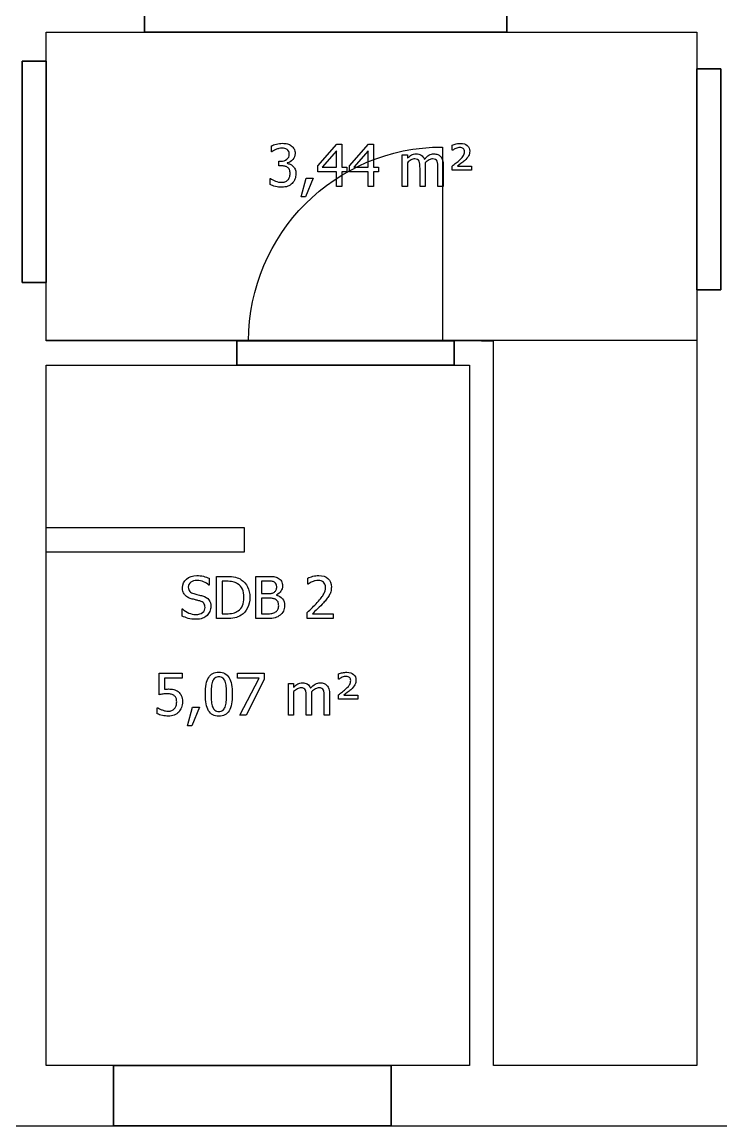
# Model space of a CAD drawing. Extents: x 1 to 1199, y 1 to 1014.
# Drawn here: x 618.6 to 907.7, y 1.3 to 457.9 of the extents above; entities that cross this region are included whole.
import ezdxf

# ---------------------------------------------------------------- set-up
doc = ezdxf.new("R2010")
doc.units = 0
doc.layers.get('0').update_dxf_attribs({"linetype": 'CONTINUOUS'})

msp = doc.modelspace()

# ---------------------------------------------------------------- linework, layer by layer
at = {"color": 7}
for points in [[(216.076721, 898.273952), (216.076721, 898.174068), (203.437614, 898.174068), (203.437653, 458.744381), (203.437653, 1.273983), (808.648499, 1.273983), (1198.57666, 1.274044), (1198.57666, 458.744381), (1198.57666, 898.273952)], [(669.210995, 463.744381), (669.210994, 453.744381), (819.210999, 453.744381), (819.210999, 463.744381), (669.210995, 463.744381), (669.210994, 453.744381), (819.210999, 453.744381), (819.210999, 463.744381)], [(669.210999, 463.744686), (819.210999, 463.744686), (819.210999, 453.744075), (669.210999, 453.744075), (669.210999, 463.744686), (669.210999, 463.744686), (819.210999, 463.744686), (819.210999, 453.744075), (669.210999, 453.744075), (669.210999, 463.744686)], [(897.730469, 453.744381), (897.730469, 26.273998), (897.730469, 26.273998), (813.648499, 26.273984), (813.648499, 26.273984), (813.648499, 325.958614), (808.648499, 325.958614), (808.648499, 326.025203), (628.57843, 326.025203), (628.57843, 453.744381)], [(628.578437, 453.74436), (897.730445, 453.744348), (897.73044, 326.099817), (628.578432, 326.099768)], [(618.57843, 441.703426), (618.57843, 350.203426), (628.57843, 350.203426), (628.57843, 441.703426), (618.57843, 441.703426), (618.57843, 350.203426), (628.57843, 350.203426), (628.57843, 441.703426)], [(628.578827, 441.703426), (628.578827, 350.203426), (618.578461, 350.203426), (618.578461, 441.703426), (628.578827, 441.703426), (628.578827, 441.703426), (628.578827, 350.203426), (618.578461, 350.203426), (618.578461, 441.703426), (628.578827, 441.703426)], [(897.730042, 347.073421), (897.730042, 438.573421), (907.730408, 438.573421), (907.730408, 347.073421), (897.730042, 347.073421), (897.730042, 347.073421), (897.730042, 438.573421), (907.730408, 438.573421), (907.730408, 347.073421), (897.730042, 347.073421)], [(897.730469, 438.573421), (897.730469, 347.073421), (907.730469, 347.073421), (907.730469, 438.573421), (897.730469, 438.573421), (897.730469, 347.073421), (907.730469, 347.073421), (907.730469, 438.573421)], [(752.990188, 395.922), (750.927688, 395.922), (750.927688, 389.922), (748.677688, 389.922), (748.677688, 395.922), (740.958938, 395.922), (740.958938, 398.39075), (748.771438, 407.375125), (750.927688, 407.375125), (750.927688, 397.797), (752.990188, 397.797), (752.990188, 395.922)], [(766.09175, 395.922), (764.02925, 395.922), (764.02925, 389.922), (761.77925, 389.922), (761.77925, 395.922), (754.0605, 395.922), (754.0605, 398.39075), (761.873, 407.375125), (764.02925, 407.375125), (764.02925, 397.797), (766.09175, 397.797), (766.09175, 395.922)], [(726.107375, 405.70325)], [(748.677688, 397.797), (748.677688, 404.625125), (742.787063, 397.797), (748.677688, 397.797)], [(761.77925, 397.797), (761.77925, 404.625125), (755.888625, 397.797), (761.77925, 397.797)], [(739.083938, 393.26575), (735.802688, 385.57825), (734.099563, 385.57825), (736.162063, 393.26575), (739.083938, 393.26575)], [(707.396301, 326.025203), (707.396301, 316.025203), (797.396301, 316.025203), (797.396301, 326.025203), (707.396301, 326.025203), (707.396301, 316.025203), (797.396301, 316.025203), (797.396301, 326.025203)], [(797.396301, 316.024776), (707.396301, 316.024776), (707.396301, 326.025142), (797.396301, 326.025142), (797.396301, 316.024776), (797.396301, 316.024776), (707.396301, 316.024776), (707.396301, 326.025142), (797.396301, 326.025142), (797.396301, 316.024776)], [(803.648499, 316.025203), (803.648499, 26.274044), (628.5784, 26.273983), (628.57843, 316.025203)], [(803.648499, 316.025203), (803.648499, 26.273983), (628.578401, 26.273983), (628.57843, 238.728389), (710.57843, 238.728389), (710.57843, 248.728389), (628.57843, 248.728389), (628.57843, 316.025203)], [(723.939438, 224.3375)], [(710.396469, 219.9)], [(712.818344, 219.853125)], [(724.751938, 216.415625)], [(727.173813, 216.509375)], [(690.556625, 210.8375)], [(718.785125, 185.99375), (711.23825, 171.15), (708.73825, 171.15), (716.73825, 186.55625), (707.707, 186.55625), (707.707, 188.603125), (718.785125, 188.603125), (718.785125, 185.99375)], [(705.574187, 179.884375)], [(684.92575, 176.7125)], [(692.042937, 174.49375), (688.761687, 166.80625), (687.058562, 166.80625), (689.121062, 174.49375), (692.042937, 174.49375)], [(702.574187, 174.55625)], [(771.34491, 1.273617), (656.34491, 1.273617), (656.34491, 26.274349), (771.34491, 26.274349), (771.34491, 1.273617), (771.34491, 1.273617), (656.34491, 1.273617), (656.34491, 26.274349), (771.34491, 26.274349), (771.34491, 1.273617)], [(656.34491, 26.273983), (656.34491, 1.273983), (771.34491, 1.273983), (771.34491, 26.273983), (656.34491, 26.273983), (656.34491, 1.273983), (771.34491, 1.273983), (771.34491, 26.273983)]]:
    msp.add_lwpolyline(points, close=True, dxfattribs=at)
for points in [[(721.888625, 404.187625), (721.748, 404.187625), (721.748, 406.656375)], [(796.771438, 404.906375), (796.583938, 404.906375), (796.583938, 407.01575)], [(792.478271, 406.189144), (792.478271, 326.025203), (712.314331, 326.025203)], [(777.990188, 399.70325), (777.990188, 389.922), (775.787063, 389.922), (775.787063, 403.01575), (777.990188, 403.01575), (777.990188, 401.562625)], [(725.826125, 398.406375), (724.826125, 398.406375), (724.826125, 400.3595), (725.59175, 400.3595)], [(728.3105, 399.6095), (728.3105, 399.45325)], [(785.427688, 398.531375), (785.427688, 389.922), (783.224563, 389.922), (783.224563, 397.500125)], [(792.849563, 398.531375), (792.849563, 389.922), (790.646438, 389.922), (790.646438, 389.922)], [(790.646438, 389.922), (790.646438, 397.500125)], [(804.505813, 396.562625), (796.521438, 396.562625), (796.521438, 398.343875)], [(800.162063, 399.32825), (798.724563, 398.250125), (804.505813, 398.250125), (804.505813, 396.562625), (804.505813, 396.562625)], [(721.263625, 390.64075), (721.263625, 393.1095), (721.419875, 393.1095)], [(703.083969, 211.15), (699.052719, 211.15), (699.052719, 228.603125), (703.037094, 228.603125)], [(720.345688, 211.15), (715.330063, 211.15), (715.330063, 228.603125), (719.970688, 228.603125)], [(696.00975, 227.790625), (696.00975, 225.009375), (695.837875, 225.009375)], [(703.146469, 226.603125), (701.380844, 226.603125), (701.380844, 213.15), (703.146469, 213.15)], [(719.876938, 226.61875), (717.658188, 226.61875), (717.658188, 221.509375), (720.298813, 221.509375)], [(736.974594, 225.43125), (736.849594, 225.43125), (736.849594, 227.915625)], [(720.298813, 219.571875), (717.658188, 219.571875), (717.658188, 213.134375), (719.548813, 213.134375)], [(723.908188, 220.93125), (723.908188, 220.8375)], [(684.82225, 212.196875), (684.82225, 215.103125), (684.9785, 215.103125)], [(747.255844, 211.15), (736.490219, 211.15), (736.490219, 213.603125)], [(738.677719, 213.15), (747.255844, 213.15), (747.255844, 211.15), (747.255844, 211.15)], [(675.253875, 179.61875), (675.253875, 188.603125), (684.832, 188.603125), (684.832, 186.55625), (677.5195, 186.55625), (677.5195, 181.915625)], [(749.730437, 186.134375), (749.542937, 186.134375), (749.542937, 188.24375)], [(730.949187, 180.93125), (730.949187, 171.15), (728.746062, 171.15), (728.746062, 184.24375), (730.949187, 184.24375), (730.949187, 182.790625)], [(738.386687, 179.759375), (738.386687, 171.15), (736.183562, 171.15), (736.183562, 178.728125)], [(745.808562, 179.759375), (745.808562, 171.15), (743.605437, 171.15), (743.605437, 171.15)], [(743.605437, 171.15), (743.605437, 178.728125)], [(757.464812, 177.790625), (749.480437, 177.790625), (749.480437, 179.571875)], [(753.121062, 180.55625), (751.683562, 179.478125), (757.464812, 179.478125), (757.464812, 177.790625), (757.464812, 177.790625)], [(674.535125, 171.790625), (674.535125, 174.259375), (674.707, 174.259375)]]:
    msp.add_lwpolyline(points, dxfattribs=at)
for points in [[(721.748, 406.656375), (722.248, 406.927208), (722.9355, 407.174604), (723.8105, 407.398563)], [(723.8105, 407.398563), (724.6855, 407.622521), (725.513625, 407.7345), (726.294875, 407.7345)], [(726.294875, 407.7345), (727.086542, 407.7345), (727.776646, 407.653771), (728.365188, 407.492313)], [(728.365188, 407.492313), (728.953729, 407.330854), (729.487583, 407.083458), (729.96675, 406.750125)], [(729.96675, 406.750125), (730.487583, 406.375125), (730.878208, 405.922), (731.138625, 405.39075)], [(796.583938, 407.01575), (797.083938, 407.224083), (797.630813, 407.393354), (798.224563, 407.523563)], [(798.224563, 407.523563), (798.818313, 407.653771), (799.406854, 407.718875), (799.990188, 407.718875)], [(799.990188, 407.718875), (801.208938, 407.718875), (802.143833, 407.414188), (802.794875, 406.804813)], [(802.794875, 406.804813), (803.445917, 406.195438), (803.771438, 405.406375), (803.771438, 404.437625)], [(712.314331, 326.025203), (712.314331, 370.298519), (748.204956, 406.189144), (792.478271, 406.189144)], [(722.630813, 404.664188), (722.354771, 404.492313), (722.107375, 404.333458), (721.888625, 404.187625)], [(723.607375, 405.156375), (723.232375, 405.000125), (722.906854, 404.836063), (722.630813, 404.664188)], [(724.849563, 405.554813), (724.427688, 405.455854), (724.013625, 405.323042), (723.607375, 405.156375)], [(726.107375, 405.70325), (725.690708, 405.70325), (725.271438, 405.653771), (724.849563, 405.554813)], [(727.255813, 405.586063), (726.896438, 405.664188), (726.513625, 405.70325), (726.107375, 405.70325)], [(728.248, 405.172), (727.945917, 405.369917), (727.615188, 405.507938), (727.255813, 405.586063)], [(728.169875, 401.1095), (728.826125, 401.6095), (729.15425, 402.333458), (729.15425, 403.281375)], [(728.896438, 404.414188), (728.724563, 404.731896), (728.508417, 404.9845), (728.248, 405.172)], [(729.15425, 403.281375), (729.15425, 403.718875), (729.068313, 404.096479), (728.896438, 404.414188)], [(731.52925, 403.531375), (731.52925, 402.573042), (731.211542, 401.729292), (730.576125, 401.000125)], [(731.138625, 405.39075), (731.399042, 404.8595), (731.52925, 404.239708), (731.52925, 403.531375)], [(777.990188, 401.562625), (778.573521, 402.135542), (779.146438, 402.580854), (779.708938, 402.898563)], [(779.708938, 402.898563), (780.271438, 403.216271), (780.896438, 403.375125), (781.583938, 403.375125)], [(781.583938, 403.375125), (782.354771, 403.375125), (783.039667, 403.200646), (783.638625, 402.851688)], [(783.638625, 402.851688), (784.237583, 402.502729), (784.693313, 401.922), (785.005813, 401.1095)], [(785.005813, 401.1095), (785.662063, 401.8595), (786.307896, 402.424604), (786.943313, 402.804813)], [(786.943313, 402.804813), (787.578729, 403.185021), (788.266229, 403.375125), (789.005813, 403.375125)], [(789.005813, 403.375125), (789.568313, 403.375125), (790.081333, 403.286583), (790.544875, 403.1095)], [(790.544875, 403.1095), (791.008417, 402.932417), (791.412063, 402.651167), (791.755813, 402.26575)], [(791.755813, 402.26575), (792.099563, 401.869917), (792.367792, 401.375125), (792.5605, 400.781375)], [(798.068313, 405.632938), (797.516229, 405.398563), (797.083938, 405.156375), (796.771438, 404.906375)], [(799.708938, 405.9845), (799.167271, 405.9845), (798.620396, 405.867313), (798.068313, 405.632938)], [(799.583938, 400.812625), (800.417271, 401.604292), (800.961542, 402.226688), (801.21675, 402.679813)], [(801.099563, 405.547), (800.766229, 405.838667), (800.302688, 405.9845), (799.708938, 405.9845)], [(801.599563, 404.297), (801.599563, 404.838667), (801.432896, 405.255333), (801.099563, 405.547)], [(801.21675, 402.679813), (801.471958, 403.132938), (801.599563, 403.672), (801.599563, 404.297)], [(803.3105, 402.531375), (803.003208, 401.916792), (802.427688, 401.229292), (801.583938, 400.468875)], [(803.771438, 404.437625), (803.771438, 403.781375), (803.617792, 403.145958), (803.3105, 402.531375)], [(725.59175, 400.3595), (726.65425, 400.3595), (727.513625, 400.6095), (728.169875, 401.1095)], [(727.27925, 398.273563), (726.831333, 398.362104), (726.346958, 398.406375), (725.826125, 398.406375)], [(728.451125, 397.781375), (728.117792, 398.020958), (727.727167, 398.185021), (727.27925, 398.273563)], [(730.576125, 401.000125), (729.940708, 400.270958), (729.1855, 399.807417), (728.3105, 399.6095)], [(728.3105, 399.45325), (728.675083, 399.380333), (729.065708, 399.257938), (729.482375, 399.086063)], [(729.208938, 396.82825), (729.026646, 397.2345), (728.774042, 397.552208), (728.451125, 397.781375)], [(729.482375, 399.086063), (729.899042, 398.914188), (730.289667, 398.661583), (730.65425, 398.32825)], [(730.65425, 398.32825), (731.008417, 397.994917), (731.300083, 397.562625), (731.52925, 397.031375)], [(779.513625, 400.836063), (778.987583, 400.539188), (778.479771, 400.161583), (777.990188, 399.70325)], [(781.021438, 401.281375), (780.542271, 401.281375), (780.039667, 401.132938), (779.513625, 400.836063)], [(782.1855, 401.054813), (781.899042, 401.205854), (781.511021, 401.281375), (781.021438, 401.281375)], [(782.849563, 400.3595), (782.693313, 400.672), (782.471958, 400.903771), (782.1855, 401.054813)], [(783.15425, 399.164188), (783.107375, 399.679813), (783.005813, 400.07825), (782.849563, 400.3595)], [(783.224563, 397.500125), (783.224563, 398.093875), (783.201125, 398.648563), (783.15425, 399.164188)], [(786.990188, 400.867313), (786.469354, 400.591271), (785.932896, 400.187625), (785.380813, 399.656375)], [(785.380813, 399.656375), (785.380813, 399.531375), (785.388625, 399.375125), (785.40425, 399.187625)], [(785.40425, 399.187625), (785.419875, 399.000125), (785.427688, 398.781375), (785.427688, 398.531375)], [(788.443313, 401.281375), (787.995396, 401.281375), (787.511021, 401.143354), (786.990188, 400.867313)], [(789.615188, 401.054813), (789.323521, 401.205854), (788.932896, 401.281375), (788.443313, 401.281375)], [(790.287063, 400.3595), (790.130813, 400.672), (789.906854, 400.903771), (789.615188, 401.054813)], [(790.576125, 399.164188), (790.52925, 399.679813), (790.432896, 400.07825), (790.287063, 400.3595)], [(790.646438, 397.500125), (790.646438, 398.093875), (790.623, 398.648563), (790.576125, 399.164188)], [(792.5605, 400.781375), (792.753208, 400.187625), (792.849563, 399.437625), (792.849563, 398.531375)], [(796.521438, 398.343875), (797.125604, 398.802208), (797.701125, 399.244917), (798.248, 399.672)], [(798.248, 399.672), (798.794875, 400.099083), (799.240188, 400.479292), (799.583938, 400.812625)], [(801.583938, 400.468875), (801.177688, 400.114708), (800.703729, 399.7345), (800.162063, 399.32825)], [(721.419875, 393.1095), (721.919875, 392.755333), (722.583938, 392.414188), (723.412063, 392.086063)], [(728.52925, 392.562625), (728.84175, 392.906375), (729.078729, 393.283979), (729.240188, 393.695438)], [(729.482375, 395.26575), (729.482375, 395.901167), (729.391229, 396.422), (729.208938, 396.82825)], [(729.240188, 393.695438), (729.401646, 394.106896), (729.482375, 394.630333), (729.482375, 395.26575)], [(731.46675, 392.929813), (731.195917, 392.268354), (730.815708, 391.682417), (730.326125, 391.172)], [(731.873, 395.1095), (731.873, 394.317833), (731.737583, 393.591271), (731.46675, 392.929813)], [(731.52925, 397.031375), (731.758417, 396.500125), (731.873, 395.8595), (731.873, 395.1095)], [(723.427688, 389.875125), (722.568313, 390.083458), (721.846958, 390.338667), (721.263625, 390.64075)], [(723.412063, 392.086063), (724.240188, 391.757938), (725.065708, 391.593875), (725.888625, 391.593875)], [(726.02925, 389.562625), (725.15425, 389.562625), (724.287063, 389.666792), (723.427688, 389.875125)], [(725.888625, 391.593875), (726.367792, 391.593875), (726.846958, 391.669396), (727.326125, 391.820438)], [(728.482375, 389.968875), (727.763625, 389.698042), (726.945917, 389.562625), (726.02925, 389.562625)], [(727.326125, 391.820438), (727.805292, 391.971479), (728.206333, 392.218875), (728.52925, 392.562625)], [(730.326125, 391.172), (729.815708, 390.64075), (729.201125, 390.239708), (728.482375, 389.968875)], [(686.6035, 227.478125), (687.707667, 228.436458), (689.113917, 228.915625), (690.82225, 228.915625)], [(690.82225, 228.915625), (691.801417, 228.915625), (692.725896, 228.819271), (693.595688, 228.626562)], [(693.595688, 228.626562), (694.465479, 228.433854), (695.270167, 228.155208), (696.00975, 227.790625)], [(703.037094, 228.603125), (704.67251, 228.603125), (705.956365, 228.480729), (706.888656, 228.235937)], [(719.970688, 228.603125), (721.210271, 228.603125), (722.139958, 228.561458), (722.75975, 228.478125)], [(722.75975, 228.478125), (723.379542, 228.394792), (723.975896, 228.202083), (724.548813, 227.9)], [(736.849594, 227.915625), (737.339177, 228.155208), (738.013656, 228.389583), (738.873031, 228.61875)], [(738.873031, 228.61875), (739.732406, 228.847917), (740.552719, 228.9625), (741.333969, 228.9625)], [(741.333969, 228.9625), (742.958969, 228.9625), (744.232406, 228.530208), (745.154281, 227.665625)], [(684.94725, 223.93125), (684.94725, 225.3375), (685.499333, 226.519792), (686.6035, 227.478125)], [(685.244125, 222.126562), (685.046208, 222.642187), (684.94725, 223.24375), (684.94725, 223.93125)], [(688.361313, 226.157812), (687.699854, 225.652604), (687.369125, 224.988542), (687.369125, 224.165625)], [(687.369125, 224.165625), (687.369125, 223.426042), (687.564438, 222.8375), (687.955063, 222.4)], [(690.9785, 226.915625), (689.895167, 226.915625), (689.022771, 226.663021), (688.361313, 226.157812)], [(693.705063, 226.345312), (692.835271, 226.725521), (691.926417, 226.915625), (690.9785, 226.915625)], [(695.837875, 225.009375), (695.285792, 225.519792), (694.574854, 225.965104), (693.705063, 226.345312)], [(705.779281, 226.360937), (705.076156, 226.522396), (704.198552, 226.603125), (703.146469, 226.603125)], [(707.755844, 225.55625), (707.14126, 225.93125), (706.482406, 226.199479), (705.779281, 226.360937)], [(706.888656, 228.235937), (707.820948, 227.991146), (708.615219, 227.65), (709.271469, 227.2125)], [(709.732406, 223.3375), (709.289698, 224.285417), (708.630844, 225.025), (707.755844, 225.55625)], [(709.271469, 227.2125), (710.396469, 226.472917), (711.268865, 225.488542), (711.888656, 224.259375)], [(711.888656, 224.259375), (712.508448, 223.030208), (712.818344, 221.561458), (712.818344, 219.853125)], [(721.791, 226.548437), (721.327458, 226.595312), (720.689438, 226.61875), (719.876938, 226.61875)], [(723.048813, 226.165625), (722.673813, 226.373958), (722.254542, 226.501562), (721.791, 226.548437)], [(723.7285, 225.43125), (723.587875, 225.74375), (723.361313, 225.988542), (723.048813, 226.165625)], [(723.712875, 222.978125), (723.863917, 223.342708), (723.939438, 223.795833), (723.939438, 224.3375)], [(723.939438, 224.3375), (723.939438, 224.754167), (723.869125, 225.11875), (723.7285, 225.43125)], [(724.548813, 227.9), (725.173813, 227.566667), (725.629542, 227.126562), (725.916, 226.579687)], [(726.345688, 224.665625), (726.345688, 223.842708), (726.129542, 223.108333), (725.69725, 222.4625)], [(725.916, 226.579687), (726.202458, 226.032812), (726.345688, 225.394792), (726.345688, 224.665625)], [(737.716781, 225.9), (737.40949, 225.7125), (737.162094, 225.55625), (736.974594, 225.43125)], [(738.662094, 226.384375), (738.339177, 226.248958), (738.024073, 226.0875), (737.716781, 225.9)], [(739.896469, 226.775), (739.469385, 226.670833), (739.057927, 226.540625), (738.662094, 226.384375)], [(741.146469, 226.93125), (740.740219, 226.93125), (740.323552, 226.879167), (739.896469, 226.775)], [(742.341781, 226.759375), (741.982406, 226.873958), (741.583969, 226.93125), (741.146469, 226.93125)], [(743.287094, 226.228125), (743.01626, 226.467708), (742.701156, 226.644792), (742.341781, 226.759375)], [(743.912094, 225.321875), (743.755844, 225.686458), (743.54751, 225.988542), (743.287094, 226.228125)], [(743.419906, 221.314062), (743.904281, 222.194271), (744.146469, 223.103125), (744.146469, 224.040625)], [(744.146469, 224.040625), (744.146469, 224.530208), (744.068344, 224.957292), (743.912094, 225.321875)], [(745.154281, 227.665625), (746.076156, 226.801042), (746.537094, 225.634375), (746.537094, 224.165625)], [(746.537094, 224.165625), (746.537094, 223.478125), (746.456365, 222.845312), (746.294906, 222.267187)], [(686.087875, 220.775), (685.723292, 221.160417), (685.442042, 221.610937), (685.244125, 222.126562)], [(687.3535, 219.821875), (686.874333, 220.061458), (686.452458, 220.379167), (686.087875, 220.775)], [(688.962875, 219.228125), (688.369125, 219.384375), (687.832667, 219.582292), (687.3535, 219.821875)], [(687.955063, 222.4), (688.345688, 221.9625), (688.910792, 221.644792), (689.650375, 221.446875)], [(690.642563, 218.814062), (690.199854, 218.913021), (689.639958, 219.051042), (688.962875, 219.228125)], [(689.650375, 221.446875), (690.139958, 221.311458), (690.741521, 221.160417), (691.455063, 220.99375)], [(691.455063, 220.99375), (692.168604, 220.827083), (692.75975, 220.670833), (693.2285, 220.525)], [(693.2285, 220.525), (694.426417, 220.160417), (695.304021, 219.605729), (695.861313, 218.860937)], [(710.396469, 219.9), (710.396469, 221.24375), (710.175115, 222.389583), (709.732406, 223.3375)], [(709.787094, 216.485937), (710.193344, 217.397396), (710.396469, 218.535417), (710.396469, 219.9)], [(712.818344, 219.853125), (712.818344, 218.259375), (712.495427, 216.821875), (711.849594, 215.540625)], [(720.298813, 221.509375), (721.017563, 221.509375), (721.548813, 221.545833), (721.892563, 221.61875)], [(722.13475, 219.49375), (721.702458, 219.545833), (721.090479, 219.571875), (720.298813, 219.571875)], [(721.892563, 221.61875), (722.236313, 221.691667), (722.595688, 221.847917), (722.970688, 222.0875)], [(723.345688, 219.11875), (722.970688, 219.316667), (722.567042, 219.441667), (722.13475, 219.49375)], [(722.970688, 222.0875), (723.314438, 222.316667), (723.561833, 222.613542), (723.712875, 222.978125)], [(725.69725, 222.4625), (725.264958, 221.816667), (724.668604, 221.30625), (723.908188, 220.93125)], [(723.908188, 220.8375), (724.939438, 220.55625), (725.741521, 220.043229), (726.314438, 219.298437)], [(726.314438, 219.298437), (726.887354, 218.553646), (727.173813, 217.623958), (727.173813, 216.509375)], [(740.693344, 217.80625), (742.026677, 219.264583), (742.935531, 220.433854), (743.419906, 221.314062)], [(745.630844, 220.665625), (745.339177, 220.155208), (744.990219, 219.65), (744.583969, 219.15)], [(746.294906, 222.267187), (746.133448, 221.689062), (745.912094, 221.155208), (745.630844, 220.665625)], [(684.9785, 215.103125), (685.749333, 214.384375), (686.619125, 213.827083), (687.587875, 213.43125)], [(692.119125, 218.43125), (691.577458, 218.5875), (691.085271, 218.715104), (690.642563, 218.814062)], [(693.75975, 217.4625), (693.416, 217.9), (692.869125, 218.222917), (692.119125, 218.43125)], [(693.291, 213.642187), (693.94725, 214.178646), (694.275375, 214.884375), (694.275375, 215.759375)], [(694.275375, 215.759375), (694.275375, 216.457292), (694.1035, 217.025), (693.75975, 217.4625)], [(695.861313, 218.860937), (696.418604, 218.116146), (696.69725, 217.202083), (696.69725, 216.11875)], [(696.69725, 216.11875), (696.69725, 215.441667), (696.556625, 214.769792), (696.275375, 214.103125)], [(707.974594, 214.30625), (708.776677, 214.847917), (709.380844, 215.574479), (709.787094, 216.485937)], [(711.849594, 215.540625), (711.20376, 214.259375), (710.339177, 213.259375), (709.255844, 212.540625)], [(724.470688, 218.040625), (724.283188, 218.467708), (723.908188, 218.827083), (723.345688, 219.11875)], [(723.486313, 213.86875), (723.923813, 214.170833), (724.244125, 214.517187), (724.44725, 214.907812)], [(724.44725, 214.907812), (724.650375, 215.298437), (724.751938, 215.801042), (724.751938, 216.415625)], [(724.751938, 216.415625), (724.751938, 217.071875), (724.658188, 217.613542), (724.470688, 218.040625)], [(727.173813, 216.509375), (727.173813, 215.644792), (727.00975, 214.879167), (726.681625, 214.2125)], [(736.490219, 213.603125), (737.261052, 214.332292), (737.990219, 215.032812), (738.677719, 215.704687)], [(738.677719, 215.704687), (739.365219, 216.376562), (740.037094, 217.077083), (740.693344, 217.80625)], [(740.841781, 215.189062), (739.94074, 214.329687), (739.219385, 213.65), (738.677719, 213.15)], [(743.302719, 217.68125), (742.563135, 216.879167), (741.742823, 216.048437), (740.841781, 215.189062)], [(744.583969, 219.15), (744.177719, 218.65), (743.750635, 218.160417), (743.302719, 217.68125)], [(687.32225, 211.228125), (686.436833, 211.488542), (685.6035, 211.811458), (684.82225, 212.196875)], [(690.556625, 210.8375), (689.285792, 210.8375), (688.207667, 210.967708), (687.32225, 211.228125)], [(687.587875, 213.43125), (688.556625, 213.035417), (689.488917, 212.8375), (690.38475, 212.8375)], [(690.38475, 212.8375), (691.666, 212.8375), (692.63475, 213.105729), (693.291, 213.642187)], [(693.205063, 211.24375), (692.501938, 210.972917), (691.619125, 210.8375), (690.556625, 210.8375)], [(695.1035, 212.415625), (694.541, 211.905208), (693.908188, 211.514583), (693.205063, 211.24375)], [(696.275375, 214.103125), (695.994125, 213.436458), (695.6035, 212.873958), (695.1035, 212.415625)], [(706.560531, 211.43125), (705.649073, 211.24375), (704.490219, 211.15), (703.083969, 211.15)], [(703.146469, 213.15), (704.177719, 213.15), (705.081365, 213.230729), (705.857406, 213.392187)], [(705.857406, 213.392187), (706.633448, 213.553646), (707.339177, 213.858333), (707.974594, 214.30625)], [(709.255844, 212.540625), (708.370427, 211.988542), (707.47199, 211.61875), (706.560531, 211.43125)], [(719.548813, 213.134375), (720.559229, 213.134375), (721.358708, 213.18125), (721.94725, 213.275)], [(723.251938, 211.470312), (722.501938, 211.256771), (721.533188, 211.15), (720.345688, 211.15)], [(721.94725, 213.275), (722.535792, 213.36875), (723.048813, 213.566667), (723.486313, 213.86875)], [(725.361313, 212.571875), (724.705063, 212.051042), (724.001938, 211.683854), (723.251938, 211.470312)], [(726.681625, 214.2125), (726.3535, 213.545833), (725.913396, 212.998958), (725.361313, 212.571875)], [(695.785125, 186.767187), (696.696583, 188.220312), (698.100229, 188.946875), (699.996062, 188.946875)], [(699.996062, 188.946875), (701.923146, 188.946875), (703.334604, 188.194271), (704.230437, 186.689062)], [(749.542937, 188.24375), (750.042937, 188.452083), (750.589812, 188.621354), (751.183562, 188.751562)], [(752.667937, 187.2125), (752.126271, 187.2125), (751.579396, 187.095312), (751.027312, 186.860937)], [(751.183562, 188.751562), (751.777312, 188.881771), (752.365854, 188.946875), (752.949187, 188.946875)], [(754.058562, 186.775), (753.725229, 187.066667), (753.261687, 187.2125), (752.667937, 187.2125)], [(752.949187, 188.946875), (754.167937, 188.946875), (755.102833, 188.642187), (755.753875, 188.032812)], [(755.753875, 188.032812), (756.404917, 187.423437), (756.730437, 186.634375), (756.730437, 185.665625)], [(694.417937, 179.853125), (694.417937, 183.009375), (694.873667, 185.314062), (695.785125, 186.767187)], [(696.933562, 182.93125), (696.850229, 182.025), (696.808562, 180.998958), (696.808562, 179.853125)], [(697.417937, 185.18125), (697.178354, 184.5875), (697.016896, 183.8375), (696.933562, 182.93125)], [(698.402312, 186.55625), (697.985646, 186.24375), (697.657521, 185.785417), (697.417937, 185.18125)], [(699.996062, 187.025), (699.350229, 187.025), (698.818979, 186.86875), (698.402312, 186.55625)], [(701.597625, 186.55625), (701.186167, 186.86875), (700.652312, 187.025), (699.996062, 187.025)], [(702.574187, 185.196875), (702.334604, 185.790625), (702.009083, 186.24375), (701.597625, 186.55625)], [(703.058562, 183.001562), (702.964812, 183.881771), (702.803354, 184.613542), (702.574187, 185.196875)], [(703.199187, 179.884375), (703.199187, 181.082292), (703.152312, 182.121354), (703.058562, 183.001562)], [(704.230437, 186.689062), (705.126271, 185.183854), (705.574187, 182.915625), (705.574187, 179.884375)], [(730.949187, 182.790625), (731.532521, 183.363542), (732.105437, 183.808854), (732.667937, 184.126562)], [(732.667937, 184.126562), (733.230437, 184.444271), (733.855437, 184.603125), (734.542937, 184.603125)], [(734.542937, 184.603125), (735.313771, 184.603125), (735.998667, 184.428646), (736.597625, 184.079687)], [(736.597625, 184.079687), (737.196583, 183.730729), (737.652312, 183.15), (737.964812, 182.3375)], [(737.964812, 182.3375), (738.621062, 183.0875), (739.266896, 183.652604), (739.902312, 184.032812)], [(739.902312, 184.032812), (740.537729, 184.413021), (741.225229, 184.603125), (741.964812, 184.603125)], [(741.964812, 184.603125), (742.527312, 184.603125), (743.040333, 184.514583), (743.503875, 184.3375)], [(743.503875, 184.3375), (743.967417, 184.160417), (744.371062, 183.879167), (744.714812, 183.49375)], [(744.714812, 183.49375), (745.058562, 183.097917), (745.326792, 182.603125), (745.5195, 182.009375)], [(751.027312, 186.860937), (750.475229, 186.626562), (750.042937, 186.384375), (749.730437, 186.134375)], [(752.542937, 182.040625), (753.376271, 182.832292), (753.920542, 183.454687), (754.17575, 183.907812)], [(754.558562, 185.525), (754.558562, 186.066667), (754.391896, 186.483333), (754.058562, 186.775)], [(754.17575, 183.907812), (754.430958, 184.360937), (754.558562, 184.9), (754.558562, 185.525)], [(756.2695, 183.759375), (755.962208, 183.144792), (755.386687, 182.457292), (754.542937, 181.696875)], [(756.730437, 185.665625), (756.730437, 185.009375), (756.576792, 184.373958), (756.2695, 183.759375)], [(676.792937, 179.892187), (676.152312, 179.793229), (675.639292, 179.702083), (675.253875, 179.61875)], [(678.691375, 180.040625), (678.066375, 180.040625), (677.433562, 179.991146), (676.792937, 179.892187)], [(677.5195, 181.915625), (677.80075, 181.946875), (678.076792, 181.970312), (678.347625, 181.985937)], [(678.347625, 181.985937), (678.618458, 182.001562), (678.868458, 182.009375), (679.097625, 182.009375)], [(680.332, 179.853125), (679.842417, 179.978125), (679.295542, 180.040625), (678.691375, 180.040625)], [(679.097625, 182.009375), (679.983042, 182.009375), (680.735646, 181.933854), (681.355437, 181.782812)], [(681.566375, 179.228125), (681.233042, 179.519792), (680.821583, 179.728125), (680.332, 179.853125)], [(681.355437, 181.782812), (681.975229, 181.631771), (682.571583, 181.342708), (683.1445, 180.915625)], [(682.30075, 178.24375), (682.134083, 178.639583), (681.889292, 178.967708), (681.566375, 179.228125)], [(682.55075, 176.7125), (682.55075, 177.3375), (682.467417, 177.847917), (682.30075, 178.24375)], [(683.1445, 180.915625), (683.717417, 180.478125), (684.157521, 179.93125), (684.464812, 179.275)], [(684.464812, 179.275), (684.772104, 178.61875), (684.92575, 177.764583), (684.92575, 176.7125)], [(695.7695, 173.025), (694.868458, 174.514583), (694.417937, 176.790625), (694.417937, 179.853125)], [(696.808562, 179.853125), (696.808562, 178.634375), (696.845021, 177.616146), (696.917937, 176.798437)], [(703.058562, 176.751562), (703.152312, 177.631771), (703.199187, 178.676042), (703.199187, 179.884375)], [(705.574187, 179.884375), (705.574187, 176.748958), (705.121062, 174.449479), (704.214812, 172.985937)], [(732.472625, 182.064062), (731.946583, 181.767187), (731.438771, 181.389583), (730.949187, 180.93125)], [(733.980437, 182.509375), (733.501271, 182.509375), (732.998667, 182.360937), (732.472625, 182.064062)], [(735.1445, 182.282812), (734.858042, 182.433854), (734.470021, 182.509375), (733.980437, 182.509375)], [(735.808562, 181.5875), (735.652312, 181.9), (735.430958, 182.131771), (735.1445, 182.282812)], [(736.11325, 180.392187), (736.066375, 180.907812), (735.964812, 181.30625), (735.808562, 181.5875)], [(736.183562, 178.728125), (736.183562, 179.321875), (736.160125, 179.876562), (736.11325, 180.392187)], [(739.949187, 182.095312), (739.428354, 181.819271), (738.891896, 181.415625), (738.339812, 180.884375)], [(738.339812, 180.884375), (738.339812, 180.759375), (738.347625, 180.603125), (738.36325, 180.415625)], [(738.36325, 180.415625), (738.378875, 180.228125), (738.386687, 180.009375), (738.386687, 179.759375)], [(741.402312, 182.509375), (740.954396, 182.509375), (740.470021, 182.371354), (739.949187, 182.095312)], [(742.574187, 182.282812), (742.282521, 182.433854), (741.891896, 182.509375), (741.402312, 182.509375)], [(743.246062, 181.5875), (743.089812, 181.9), (742.865854, 182.131771), (742.574187, 182.282812)], [(743.535125, 180.392187), (743.48825, 180.907812), (743.391896, 181.30625), (743.246062, 181.5875)], [(743.605437, 178.728125), (743.605437, 179.321875), (743.582, 179.876562), (743.535125, 180.392187)], [(745.5195, 182.009375), (745.712208, 181.415625), (745.808562, 180.665625), (745.808562, 179.759375)], [(749.480437, 179.571875), (750.084604, 180.030208), (750.660125, 180.472917), (751.207, 180.9)], [(751.207, 180.9), (751.753875, 181.327083), (752.199187, 181.707292), (752.542937, 182.040625)], [(754.542937, 181.696875), (754.136687, 181.342708), (753.662729, 180.9625), (753.121062, 180.55625)], [(674.707, 174.259375), (674.884083, 174.123958), (675.139292, 173.972917), (675.472625, 173.80625)], [(675.472625, 173.80625), (675.805958, 173.639583), (676.17575, 173.483333), (676.582, 173.3375)], [(680.511687, 173.071875), (680.954396, 173.238542), (681.337208, 173.509375), (681.660125, 173.884375)], [(681.660125, 173.884375), (681.951792, 174.228125), (682.173146, 174.629167), (682.324187, 175.0875)], [(682.324187, 175.0875), (682.475229, 175.545833), (682.55075, 176.0875), (682.55075, 176.7125)], [(684.527312, 174.36875), (684.261687, 173.65), (683.884083, 173.025), (683.3945, 172.49375)], [(684.92575, 176.7125), (684.92575, 175.86875), (684.792937, 175.0875), (684.527312, 174.36875)], [(696.917937, 176.798437), (696.990854, 175.980729), (697.152312, 175.248958), (697.402312, 174.603125)], [(697.402312, 174.603125), (697.631479, 173.998958), (697.954396, 173.535417), (698.371062, 173.2125)], [(701.605437, 173.189062), (702.022104, 173.496354), (702.345021, 173.952083), (702.574187, 174.55625)], [(702.574187, 174.55625), (702.803354, 175.139583), (702.964812, 175.871354), (703.058562, 176.751562)], [(676.636687, 171.064062), (675.829396, 171.246354), (675.128875, 171.488542), (674.535125, 171.790625)], [(676.582, 173.3375), (677.05075, 173.170833), (677.475229, 173.043229), (677.855437, 172.954687)], [(679.11325, 170.790625), (678.2695, 170.790625), (677.443979, 170.881771), (676.636687, 171.064062)], [(677.855437, 172.954687), (678.235646, 172.866146), (678.665333, 172.821875), (679.1445, 172.821875)], [(681.566375, 171.24375), (680.837208, 170.941667), (680.0195, 170.790625), (679.11325, 170.790625)], [(679.1445, 172.821875), (679.61325, 172.821875), (680.068979, 172.905208), (680.511687, 173.071875)], [(683.3945, 172.49375), (682.904917, 171.9625), (682.295542, 171.545833), (681.566375, 171.24375)], [(699.996062, 170.790625), (698.079396, 170.790625), (696.670542, 171.535417), (695.7695, 173.025)], [(698.371062, 173.2125), (698.787729, 172.889583), (699.329396, 172.728125), (699.996062, 172.728125)], [(699.996062, 172.728125), (700.652312, 172.728125), (701.188771, 172.881771), (701.605437, 173.189062)], [(704.214812, 172.985937), (703.308562, 171.522396), (701.902312, 170.790625), (699.996062, 170.790625)]]:
    msp.add_open_spline(points, degree=3, dxfattribs=at)

doc.saveas('drawing.dxf')
